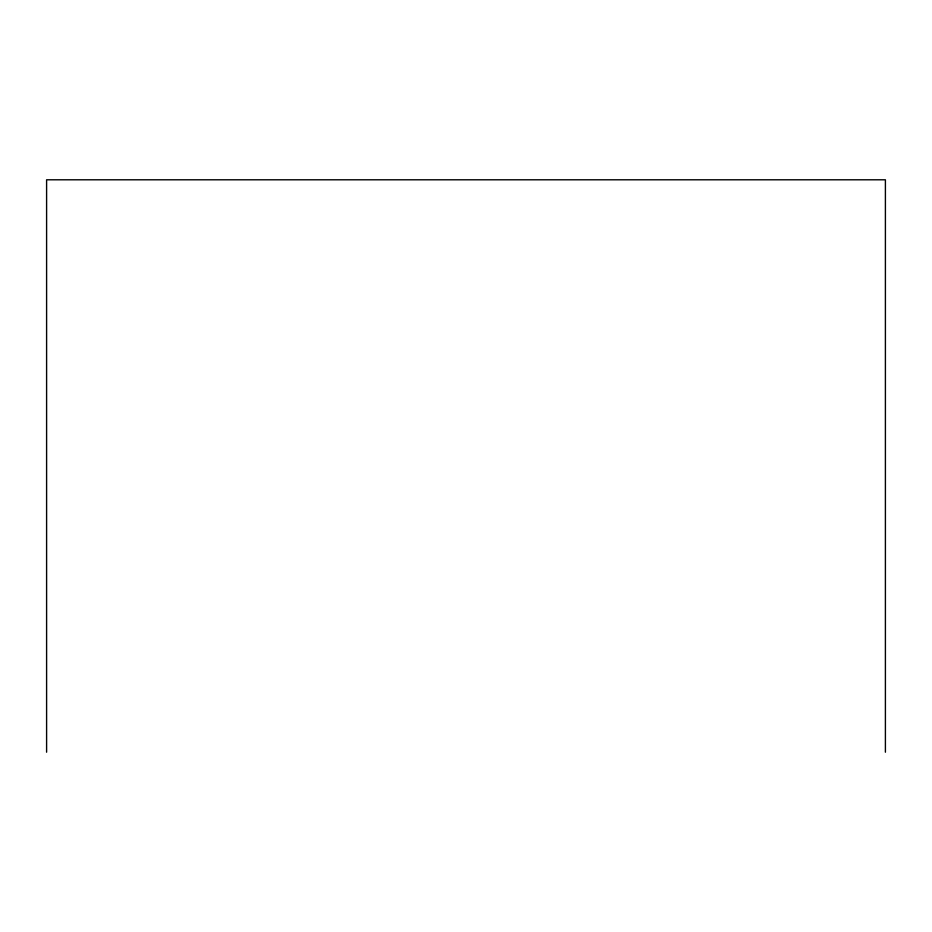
<?xml version="1.0" encoding="UTF-8"?>
<svg xmlns="http://www.w3.org/2000/svg" width="932" height="932" viewBox="0 0 932 932"><rect width="100%" height="100%" fill="white"/><g stroke="black" fill="none" stroke-linecap="round" stroke-linejoin="round"><path stroke-width="1.4" d="M885.4 752.206L885.4 179.794L46.6 179.794L46.6 752.206"/></g></svg>
